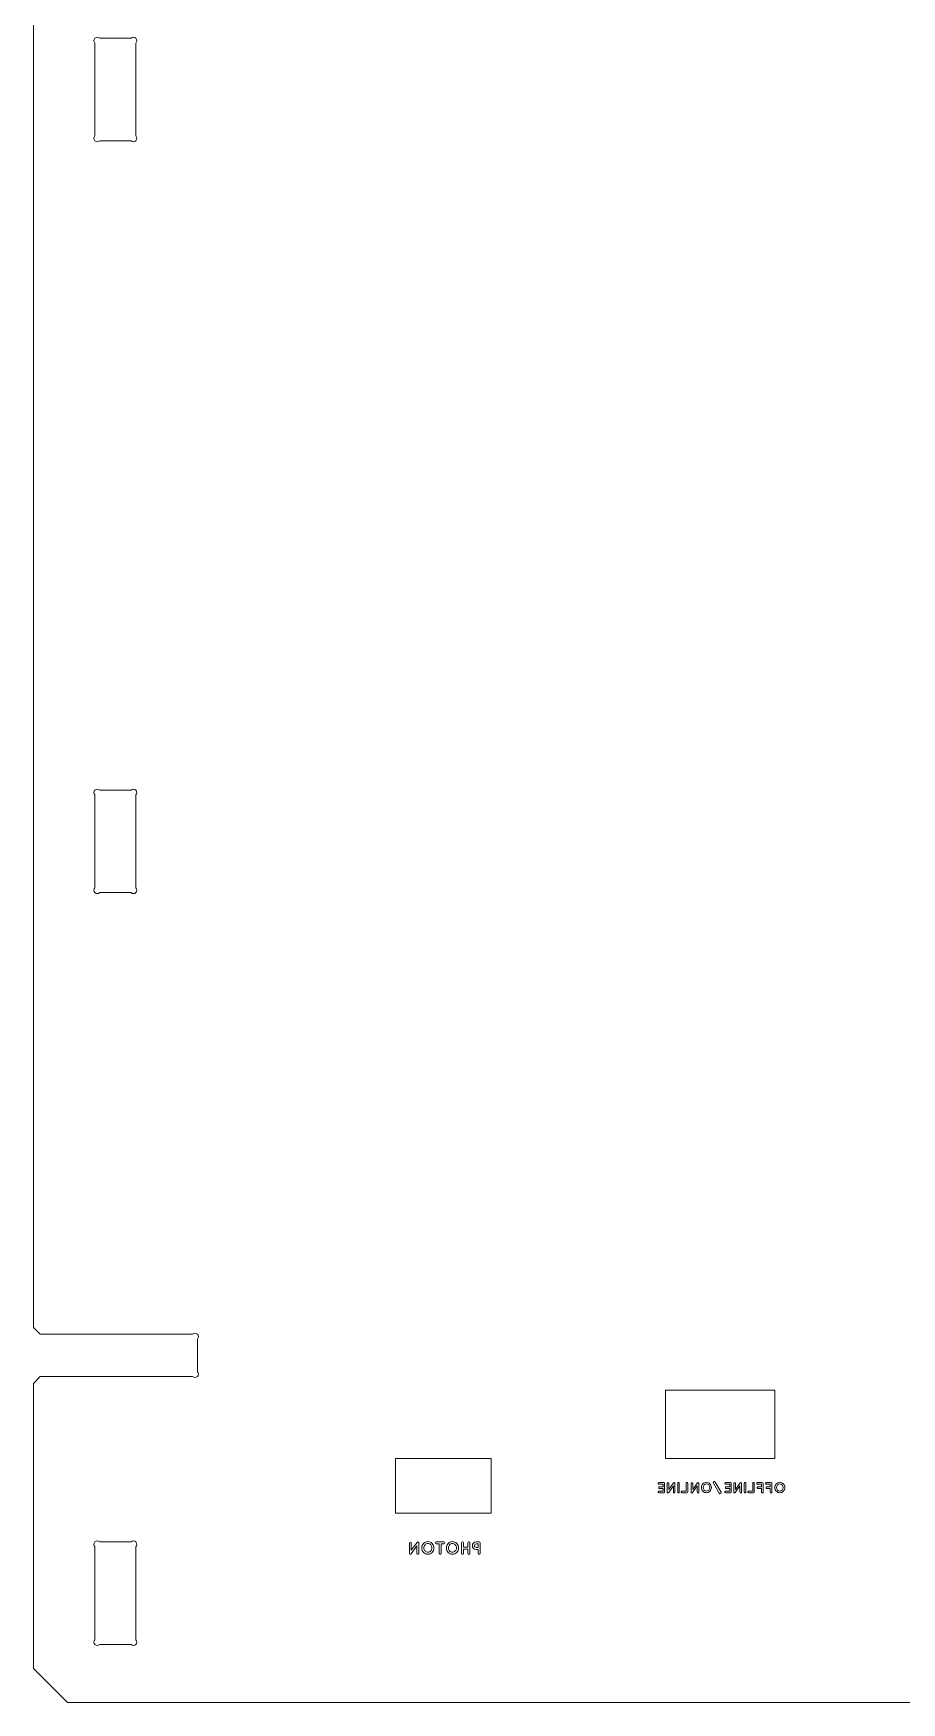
# Model space of a CAD drawing. Header units: millimetres. Extents: x 48 to 1147, y 15 to 1138.
# Drawn here: x 102.4 to 229.5, y 582.8 to 827 of the extents above; entities that cross this region are included whole.
import ezdxf

# ---------------------------------------------------------------- set-up
doc = ezdxf.new("R2010")
doc.units = ezdxf.units.MM

msp = doc.modelspace()

# ---------------------------------------------------------------- linework, layer by layer
at = {"color": 7, "linetype": 'Continuous', "lineweight": 15}
for p, q in [((102.407, 1109.462), (102.407, 637.662)), ((111.407, 825.555), (111.407, 811.969)), ((116.7, 826.262), (112.114, 826.262)), ((117.407, 811.969), (117.407, 825.555)), ((112.114, 811.262), (116.7, 811.262)), ((111.407, 715.555), (111.407, 701.969)), ((116.7, 716.262), (112.114, 716.262)), ((117.407, 701.969), (117.407, 715.555)), ((112.114, 701.262), (116.7, 701.262)), ((102.407, 637.662), (103.407, 636.662)), ((125.7, 636.662), (103.407, 636.662)), ((126.407, 631.169), (126.407, 635.955)), ((103.407, 630.462), (102.407, 629.462)), ((103.407, 630.462), (125.7, 630.462)), ((102.407, 629.462), (102.407, 587.762)), ((194.907, 628.462), (210.907, 628.462)), ((194.907, 618.462), (194.907, 628.462)), ((210.907, 628.462), (210.907, 618.462)), ((155.407, 618.462), (169.407, 618.462)), ((155.407, 610.462), (155.407, 618.462)), ((169.407, 618.462), (169.407, 610.462)), ((210.907, 618.462), (194.907, 618.462)), ((194.67, 614.955), (193.973, 614.955)), ((193.973, 614.718), (194.55, 614.718)), ((194.55, 613.699), (193.973, 613.699)), ((193.973, 613.462), (194.663, 613.462)), ((194.55, 614.328), (194.054, 614.328)), ((194.054, 614.091), (194.55, 614.091)), ((194.55, 614.718), (194.55, 614.328)), ((194.55, 614.091), (194.55, 613.699)), ((194.668, 613.464), (194.67, 613.462)), ((194.787, 613.579), (194.787, 614.837)), ((195.161, 614.818), (195.161, 613.579)), ((195.376, 613.517), (196.058, 614.464)), ((196.082, 614.893), (195.393, 613.94)), ((195.393, 613.94), (195.393, 614.818)), ((196.058, 614.464), (196.058, 613.579)), ((196.291, 613.579), (196.291, 614.82)), ((196.692, 614.837), (196.692, 613.579)), ((196.928, 613.579), (196.928, 614.837)), ((197.918, 613.699), (197.34, 613.699)), ((197.34, 613.462), (198.037, 613.462)), ((197.918, 614.837), (197.918, 613.699)), ((198.154, 613.579), (198.154, 614.837)), ((198.667, 614.818), (198.667, 613.579)), ((198.882, 613.517), (199.564, 614.464)), ((199.588, 614.893), (198.899, 613.94)), ((198.899, 613.94), (198.899, 614.818)), ((199.564, 614.464), (199.564, 613.579)), ((199.797, 613.579), (199.797, 614.82)), ((201.911, 614.887), (202.777, 613.387)), ((203.037, 613.537), (202.171, 615.037)), ((204.422, 614.955), (203.724, 614.955)), ((203.724, 614.718), (204.302, 614.718)), ((204.302, 613.699), (203.724, 613.699)), ((203.724, 613.462), (204.415, 613.462)), ((204.302, 614.328), (203.805, 614.328)), ((203.805, 614.091), (204.302, 614.091)), ((204.302, 614.718), (204.302, 614.328)), ((204.302, 614.091), (204.302, 613.699)), ((204.42, 613.464), (204.422, 613.462)), ((204.539, 613.579), (204.539, 614.837)), ((204.912, 614.818), (204.912, 613.579)), ((205.128, 613.517), (205.81, 614.464)), ((205.833, 614.893), (205.145, 613.94)), ((205.145, 613.94), (205.145, 614.818)), ((205.81, 614.464), (205.81, 613.579)), ((206.042, 613.579), (206.042, 614.82)), ((206.443, 614.837), (206.443, 613.579)), ((206.68, 613.579), (206.68, 614.837)), ((207.67, 613.699), (207.092, 613.699)), ((207.092, 613.462), (207.789, 613.462)), ((207.67, 614.837), (207.67, 613.699)), ((207.906, 613.579), (207.906, 614.837)), ((209.079, 614.955), (208.382, 614.955)), ((208.382, 614.718), (208.96, 614.718)), ((208.96, 614.328), (208.463, 614.328)), ((208.463, 614.091), (208.96, 614.091)), ((208.96, 614.718), (208.96, 614.328)), ((208.96, 614.091), (208.96, 613.579)), ((209.197, 613.579), (209.197, 614.837)), ((210.369, 614.955), (209.672, 614.955)), ((209.672, 614.718), (210.25, 614.718)), ((210.25, 614.328), (209.753, 614.328)), ((209.753, 614.091), (210.25, 614.091)), ((210.25, 614.718), (210.25, 614.328)), ((210.25, 614.091), (210.25, 613.579)), ((210.487, 613.579), (210.487, 614.837)), ((169.407, 610.462), (155.407, 610.462)), ((116.7, 606.262), (112.114, 606.262)), ((157.43, 606.11), (157.43, 604.605)), ((157.692, 604.529), (158.521, 605.68)), ((158.549, 606.2), (157.712, 605.042)), ((157.712, 605.042), (157.712, 606.11)), ((158.521, 605.68), (158.521, 604.605)), ((158.803, 604.605), (158.803, 606.112)), ((162.474, 606.275), (161.368, 606.275)), ((161.368, 605.988), (161.78, 605.988)), ((161.78, 605.988), (161.78, 604.605)), ((162.065, 605.988), (162.474, 605.988)), ((162.065, 604.605), (162.065, 605.988)), ((165.049, 606.133), (165.049, 604.605)), ((165.337, 605.511), (165.337, 606.133)), ((166.008, 606.133), (166.008, 605.511)), ((166.295, 604.605), (166.295, 606.133)), ((167.664, 606.275), (167.2, 606.275)), ((167.518, 605.988), (167.2, 605.988)), ((167.518, 605.454), (167.518, 605.988)), ((167.806, 604.605), (167.806, 606.133)), ((111.407, 605.555), (111.407, 591.969)), ((117.407, 591.969), (117.407, 605.555)), ((166.008, 605.511), (165.337, 605.511)), ((165.337, 605.226), (166.008, 605.226)), ((165.337, 604.605), (165.337, 605.226)), ((166.008, 605.226), (166.008, 604.605)), ((167.2, 605.454), (167.518, 605.454)), ((167.2, 605.167), (167.518, 605.167)), ((167.518, 605.167), (167.518, 604.605)), ((112.114, 591.262), (116.7, 591.262)), ((102.407, 587.762), (107.407, 582.762)), ((107.407, 582.762), (597.807, 582.762))]:
    msp.add_line(p, q, dxfattribs=at)
for centre, radius, start, end in [((111.76, 825.908), 0.5, 45, 225), ((117.053, 825.908), 0.5, 315, 135), ((111.76, 811.616), 0.5, 135, 315), ((117.053, 811.616), 0.5, 225, 45), ((111.76, 715.908), 0.5, 45, 225), ((117.053, 715.908), 0.5, 315, 135), ((111.76, 701.616), 0.5, 135, 315), ((117.053, 701.616), 0.5, 225, 45), ((126.053, 636.308), 0.5, 315, 135), ((126.053, 630.816), 0.5, 225, 45), ((202.041, 614.962), 0.15, 30, 210), ((202.907, 613.462), 0.15, 210, 30), ((111.76, 605.908), 0.5, 45, 225), ((117.053, 605.908), 0.5, 315, 135), ((111.76, 591.616), 0.5, 135, 315), ((117.053, 591.616), 0.5, 225, 45)]:
    msp.add_arc(centre, radius, start, end, dxfattribs=at)
for points in [[(193.973, 614.718), (193.911, 614.718), (193.855, 614.771), (193.855, 614.837), (193.855, 614.903), (193.911, 614.955), (193.973, 614.955)], [(193.973, 613.462), (193.911, 613.462), (193.855, 613.515), (193.855, 613.579), (193.855, 613.645), (193.911, 613.699), (193.973, 613.699)], [(194.054, 614.091), (193.99, 614.091), (193.936, 614.144), (193.936, 614.21), (193.936, 614.272), (193.99, 614.328), (194.054, 614.328)], [(194.668, 613.464), (194.668, 613.463), (194.666, 613.462), (194.663, 613.462)], [(194.67, 614.955), (194.736, 614.955), (194.787, 614.903), (194.787, 614.837)], [(194.787, 613.579), (194.787, 613.515), (194.736, 613.462), (194.67, 613.462)], [(195.161, 614.818), (195.161, 614.88), (195.214, 614.933), (195.278, 614.933), (195.342, 614.933), (195.393, 614.88), (195.393, 614.818)], [(195.376, 613.517), (195.374, 613.513), (195.37, 613.509), (195.365, 613.505), (195.344, 613.479), (195.312, 613.462), (195.278, 613.462), (195.214, 613.462), (195.161, 613.515), (195.161, 613.579)], [(196.291, 613.579), (196.291, 613.515), (196.24, 613.462), (196.173, 613.462), (196.112, 613.462), (196.058, 613.515), (196.058, 613.579)], [(196.082, 614.893), (196.118, 614.944), (196.191, 614.955), (196.244, 614.918), (196.276, 614.895), (196.293, 614.857), (196.291, 614.82)], [(196.692, 614.837), (196.692, 614.903), (196.747, 614.955), (196.811, 614.955), (196.877, 614.955), (196.928, 614.903), (196.928, 614.837)], [(196.928, 613.579), (196.928, 613.513), (196.877, 613.462), (196.811, 613.462), (196.747, 613.462), (196.692, 613.513), (196.692, 613.579)], [(197.34, 613.462), (197.278, 613.462), (197.223, 613.515), (197.223, 613.579), (197.223, 613.645), (197.278, 613.699), (197.34, 613.699)], [(197.918, 614.837), (197.918, 614.901), (197.971, 614.955), (198.037, 614.955), (198.103, 614.955), (198.154, 614.901), (198.154, 614.837)], [(198.154, 613.579), (198.154, 613.515), (198.103, 613.462), (198.037, 613.462)], [(198.667, 614.818), (198.667, 614.88), (198.72, 614.933), (198.784, 614.933), (198.848, 614.933), (198.899, 614.88), (198.899, 614.818)], [(198.882, 613.517), (198.88, 613.513), (198.876, 613.509), (198.871, 613.505), (198.85, 613.479), (198.818, 613.462), (198.784, 613.462), (198.72, 613.462), (198.667, 613.515), (198.667, 613.579)], [(199.797, 613.579), (199.797, 613.515), (199.745, 613.462), (199.679, 613.462), (199.618, 613.462), (199.564, 613.515), (199.564, 613.579)], [(199.588, 614.893), (199.624, 614.944), (199.696, 614.955), (199.75, 614.918), (199.782, 614.895), (199.799, 614.857), (199.797, 614.82)], [(200.407, 614.23), (200.407, 614.375), (200.464, 614.509), (200.552, 614.603)], [(200.552, 613.858), (200.464, 613.95), (200.407, 614.085), (200.407, 614.23)], [(203.724, 614.718), (203.663, 614.718), (203.607, 614.771), (203.607, 614.837), (203.607, 614.903), (203.663, 614.955), (203.724, 614.955)], [(203.724, 613.462), (203.663, 613.462), (203.607, 613.515), (203.607, 613.579), (203.607, 613.645), (203.663, 613.699), (203.724, 613.699)], [(203.805, 614.091), (203.741, 614.091), (203.688, 614.144), (203.688, 614.21), (203.688, 614.272), (203.741, 614.328), (203.805, 614.328)], [(204.42, 613.464), (204.42, 613.463), (204.418, 613.462), (204.415, 613.462)], [(204.422, 614.955), (204.488, 614.955), (204.539, 614.903), (204.539, 614.837)], [(204.539, 613.579), (204.539, 613.515), (204.488, 613.462), (204.422, 613.462)], [(204.912, 614.818), (204.912, 614.88), (204.966, 614.933), (205.029, 614.933), (205.094, 614.933), (205.145, 614.88), (205.145, 614.818)], [(205.128, 613.517), (205.126, 613.513), (205.121, 613.509), (205.117, 613.505), (205.096, 613.479), (205.064, 613.462), (205.029, 613.462), (204.966, 613.462), (204.912, 613.515), (204.912, 613.579)], [(206.042, 613.579), (206.042, 613.515), (205.991, 613.462), (205.925, 613.462), (205.863, 613.462), (205.81, 613.515), (205.81, 613.579)], [(205.833, 614.893), (205.87, 614.944), (205.942, 614.955), (205.996, 614.918), (206.028, 614.895), (206.045, 614.857), (206.042, 614.82)], [(206.443, 614.837), (206.443, 614.903), (206.499, 614.955), (206.563, 614.955), (206.629, 614.955), (206.68, 614.903), (206.68, 614.837)], [(206.68, 613.579), (206.68, 613.513), (206.629, 613.462), (206.563, 613.462), (206.499, 613.462), (206.443, 613.513), (206.443, 613.579)], [(207.092, 613.462), (207.03, 613.462), (206.974, 613.515), (206.974, 613.579), (206.974, 613.645), (207.03, 613.699), (207.092, 613.699)], [(207.67, 614.837), (207.67, 614.901), (207.723, 614.955), (207.789, 614.955), (207.855, 614.955), (207.906, 614.901), (207.906, 614.837)], [(207.906, 613.579), (207.906, 613.515), (207.855, 613.462), (207.789, 613.462)], [(208.382, 614.718), (208.32, 614.718), (208.265, 614.771), (208.265, 614.837), (208.265, 614.901), (208.32, 614.955), (208.382, 614.955)], [(208.463, 614.091), (208.399, 614.091), (208.346, 614.144), (208.346, 614.21), (208.346, 614.272), (208.399, 614.328), (208.463, 614.328)], [(209.197, 613.579), (209.197, 613.515), (209.145, 613.462), (209.079, 613.462), (209.013, 613.462), (208.96, 613.515), (208.96, 613.579)], [(209.079, 614.955), (209.145, 614.955), (209.197, 614.901), (209.197, 614.837)], [(209.672, 614.718), (209.61, 614.718), (209.555, 614.771), (209.555, 614.837), (209.555, 614.901), (209.61, 614.955), (209.672, 614.955)], [(209.753, 614.091), (209.689, 614.091), (209.636, 614.144), (209.636, 614.21), (209.636, 614.272), (209.689, 614.328), (209.753, 614.328)], [(210.487, 613.579), (210.487, 613.515), (210.436, 613.462), (210.369, 613.462), (210.303, 613.462), (210.25, 613.515), (210.25, 613.579)], [(210.369, 614.955), (210.436, 614.955), (210.487, 614.901), (210.487, 614.837)], [(211.15, 614.23), (211.15, 614.375), (211.208, 614.509), (211.295, 614.603)], [(211.295, 613.858), (211.208, 613.95), (211.15, 614.085), (211.15, 614.23)], [(157.43, 606.11), (157.43, 606.185), (157.495, 606.25), (157.573, 606.25)], [(157.573, 606.25), (157.65, 606.25), (157.712, 606.185), (157.712, 606.11)], [(158.549, 606.2), (158.593, 606.262), (158.681, 606.275), (158.746, 606.231)], [(158.746, 606.231), (158.785, 606.203), (158.806, 606.156), (158.803, 606.112)], [(159.544, 605.395), (159.544, 605.571), (159.614, 605.734), (159.72, 605.848)], [(161.226, 606.133), (161.226, 606.213), (161.29, 606.275), (161.368, 606.275)], [(161.368, 605.988), (161.29, 605.988), (161.226, 606.055), (161.226, 606.133)], [(162.474, 606.275), (162.554, 606.275), (162.617, 606.213), (162.617, 606.133)], [(162.617, 606.133), (162.617, 606.055), (162.554, 605.988), (162.474, 605.988)], [(163.14, 605.395), (163.14, 605.571), (163.21, 605.734), (163.316, 605.848)], [(165.049, 606.133), (165.049, 606.213), (165.114, 606.275), (165.195, 606.275)], [(165.195, 606.275), (165.275, 606.275), (165.337, 606.213), (165.337, 606.133)], [(166.008, 606.133), (166.008, 606.213), (166.073, 606.275), (166.153, 606.275)], [(166.153, 606.275), (166.233, 606.275), (166.295, 606.213), (166.295, 606.133)], [(166.643, 605.718), (166.643, 606.027), (166.892, 606.275), (167.2, 606.275)], [(167.2, 605.167), (166.892, 605.167), (166.643, 605.415), (166.643, 605.718)], [(166.931, 605.718), (166.933, 605.869), (167.049, 605.988), (167.2, 605.988)], [(167.2, 605.454), (167.049, 605.454), (166.933, 605.573), (166.931, 605.718)], [(167.664, 606.275), (167.741, 606.275), (167.806, 606.213), (167.806, 606.133)], [(157.573, 604.462), (157.495, 604.462), (157.43, 604.527), (157.43, 604.605)], [(157.679, 604.514), (157.653, 604.483), (157.614, 604.462), (157.573, 604.462)], [(157.692, 604.529), (157.689, 604.524), (157.684, 604.519), (157.679, 604.514)], [(158.66, 604.462), (158.585, 604.462), (158.521, 604.527), (158.521, 604.605)], [(158.803, 604.605), (158.803, 604.527), (158.741, 604.462), (158.66, 604.462)], [(159.72, 604.944), (159.614, 605.055), (159.544, 605.219), (159.544, 605.395)], [(161.922, 604.462), (161.842, 604.462), (161.78, 604.524), (161.78, 604.605)], [(162.065, 604.605), (162.065, 604.524), (162, 604.462), (161.922, 604.462)], [(163.316, 604.944), (163.21, 605.055), (163.14, 605.219), (163.14, 605.395)], [(165.195, 604.462), (165.114, 604.462), (165.049, 604.524), (165.049, 604.605)], [(165.337, 604.605), (165.337, 604.524), (165.275, 604.462), (165.195, 604.462)], [(166.153, 604.462), (166.073, 604.462), (166.008, 604.524), (166.008, 604.605)], [(166.295, 604.605), (166.295, 604.524), (166.233, 604.462), (166.153, 604.462)], [(167.664, 604.462), (167.583, 604.462), (167.518, 604.527), (167.518, 604.605)], [(167.806, 604.605), (167.806, 604.527), (167.741, 604.462), (167.664, 604.462)]]:
    msp.add_open_spline(points, degree=3, dxfattribs=at)
for points in [[(200.379, 613.69), (200.247, 613.829), (200.164, 614.018), (200.164, 614.23), (200.164, 614.441), (200.247, 614.628), (200.379, 614.769)], [(200.379, 614.769), (200.505, 614.91), (200.692, 614.997), (200.889, 614.997), (201.093, 614.997), (201.281, 614.91), (201.411, 614.769)], [(201.411, 613.69), (201.281, 613.552), (201.093, 613.462), (200.889, 613.462), (200.692, 613.462), (200.505, 613.552), (200.379, 613.69)], [(200.552, 614.603), (200.641, 614.699), (200.761, 614.754), (200.889, 614.754), (201.025, 614.754), (201.144, 614.699), (201.234, 614.603)], [(201.234, 613.858), (201.144, 613.763), (201.025, 613.705), (200.889, 613.705), (200.761, 613.705), (200.641, 613.763), (200.552, 613.858)], [(201.234, 614.603), (201.324, 614.509), (201.379, 614.375), (201.379, 614.23), (201.379, 614.085), (201.324, 613.95), (201.234, 613.858)], [(201.411, 614.769), (201.543, 614.628), (201.622, 614.441), (201.622, 614.23), (201.622, 614.018), (201.543, 613.829), (201.411, 613.69)], [(211.122, 613.69), (210.99, 613.829), (210.907, 614.018), (210.907, 614.23), (210.907, 614.441), (210.99, 614.628), (211.122, 614.769)], [(211.122, 614.769), (211.248, 614.91), (211.436, 614.997), (211.632, 614.997), (211.837, 614.997), (212.024, 614.91), (212.154, 614.769)], [(212.154, 613.69), (212.024, 613.552), (211.837, 613.462), (211.632, 613.462), (211.436, 613.462), (211.248, 613.552), (211.122, 613.69)], [(211.295, 614.603), (211.385, 614.699), (211.504, 614.754), (211.632, 614.754), (211.769, 614.754), (211.888, 614.699), (211.977, 614.603)], [(211.977, 613.858), (211.888, 613.763), (211.769, 613.705), (211.632, 613.705), (211.504, 613.705), (211.385, 613.763), (211.295, 613.858)], [(211.977, 614.603), (212.067, 614.509), (212.122, 614.375), (212.122, 614.23), (212.122, 614.085), (212.067, 613.95), (211.977, 613.858)], [(212.154, 614.769), (212.287, 614.628), (212.365, 614.441), (212.365, 614.23), (212.365, 614.018), (212.287, 613.829), (212.154, 613.69)], [(159.51, 604.739), (159.35, 604.908), (159.249, 605.138), (159.249, 605.395), (159.249, 605.651), (159.35, 605.879), (159.51, 606.05)], [(159.51, 606.05), (159.663, 606.221), (159.891, 606.327), (160.129, 606.327), (160.378, 606.327), (160.606, 606.221), (160.764, 606.05)], [(159.72, 605.848), (159.829, 605.965), (159.974, 606.032), (160.129, 606.032), (160.295, 606.032), (160.44, 605.965), (160.549, 605.848)], [(160.549, 605.848), (160.658, 605.734), (160.725, 605.571), (160.725, 605.395), (160.725, 605.219), (160.658, 605.055), (160.549, 604.944)], [(160.764, 606.05), (160.925, 605.879), (161.021, 605.651), (161.021, 605.395), (161.021, 605.138), (160.925, 604.908), (160.764, 604.739)], [(163.106, 604.739), (162.946, 604.908), (162.845, 605.138), (162.845, 605.395), (162.845, 605.651), (162.946, 605.879), (163.106, 606.05)], [(163.106, 606.05), (163.259, 606.221), (163.487, 606.327), (163.726, 606.327), (163.974, 606.327), (164.202, 606.221), (164.36, 606.05)], [(163.316, 605.848), (163.425, 605.965), (163.57, 606.032), (163.726, 606.032), (163.891, 606.032), (164.036, 605.965), (164.145, 605.848)], [(164.145, 605.848), (164.254, 605.734), (164.321, 605.571), (164.321, 605.395), (164.321, 605.219), (164.254, 605.055), (164.145, 604.944)], [(164.36, 606.05), (164.521, 605.879), (164.617, 605.651), (164.617, 605.395), (164.617, 605.138), (164.521, 604.908), (164.36, 604.739)], [(160.764, 604.739), (160.606, 604.571), (160.378, 604.462), (160.129, 604.462), (159.891, 604.462), (159.663, 604.571), (159.51, 604.739)], [(160.549, 604.944), (160.44, 604.827), (160.295, 604.757), (160.129, 604.757), (159.974, 604.757), (159.829, 604.827), (159.72, 604.944)], [(164.36, 604.739), (164.202, 604.571), (163.974, 604.462), (163.726, 604.462), (163.487, 604.462), (163.259, 604.571), (163.106, 604.739)], [(164.145, 604.944), (164.036, 604.827), (163.891, 604.757), (163.726, 604.757), (163.57, 604.757), (163.425, 604.827), (163.316, 604.944)]]:
    msp.add_open_spline(points, degree=3, knots=[0, 0, 0, 0, 0.5, 0.5, 0.5, 1, 1, 1, 1], dxfattribs=at)

doc.saveas('drawing.dxf')
